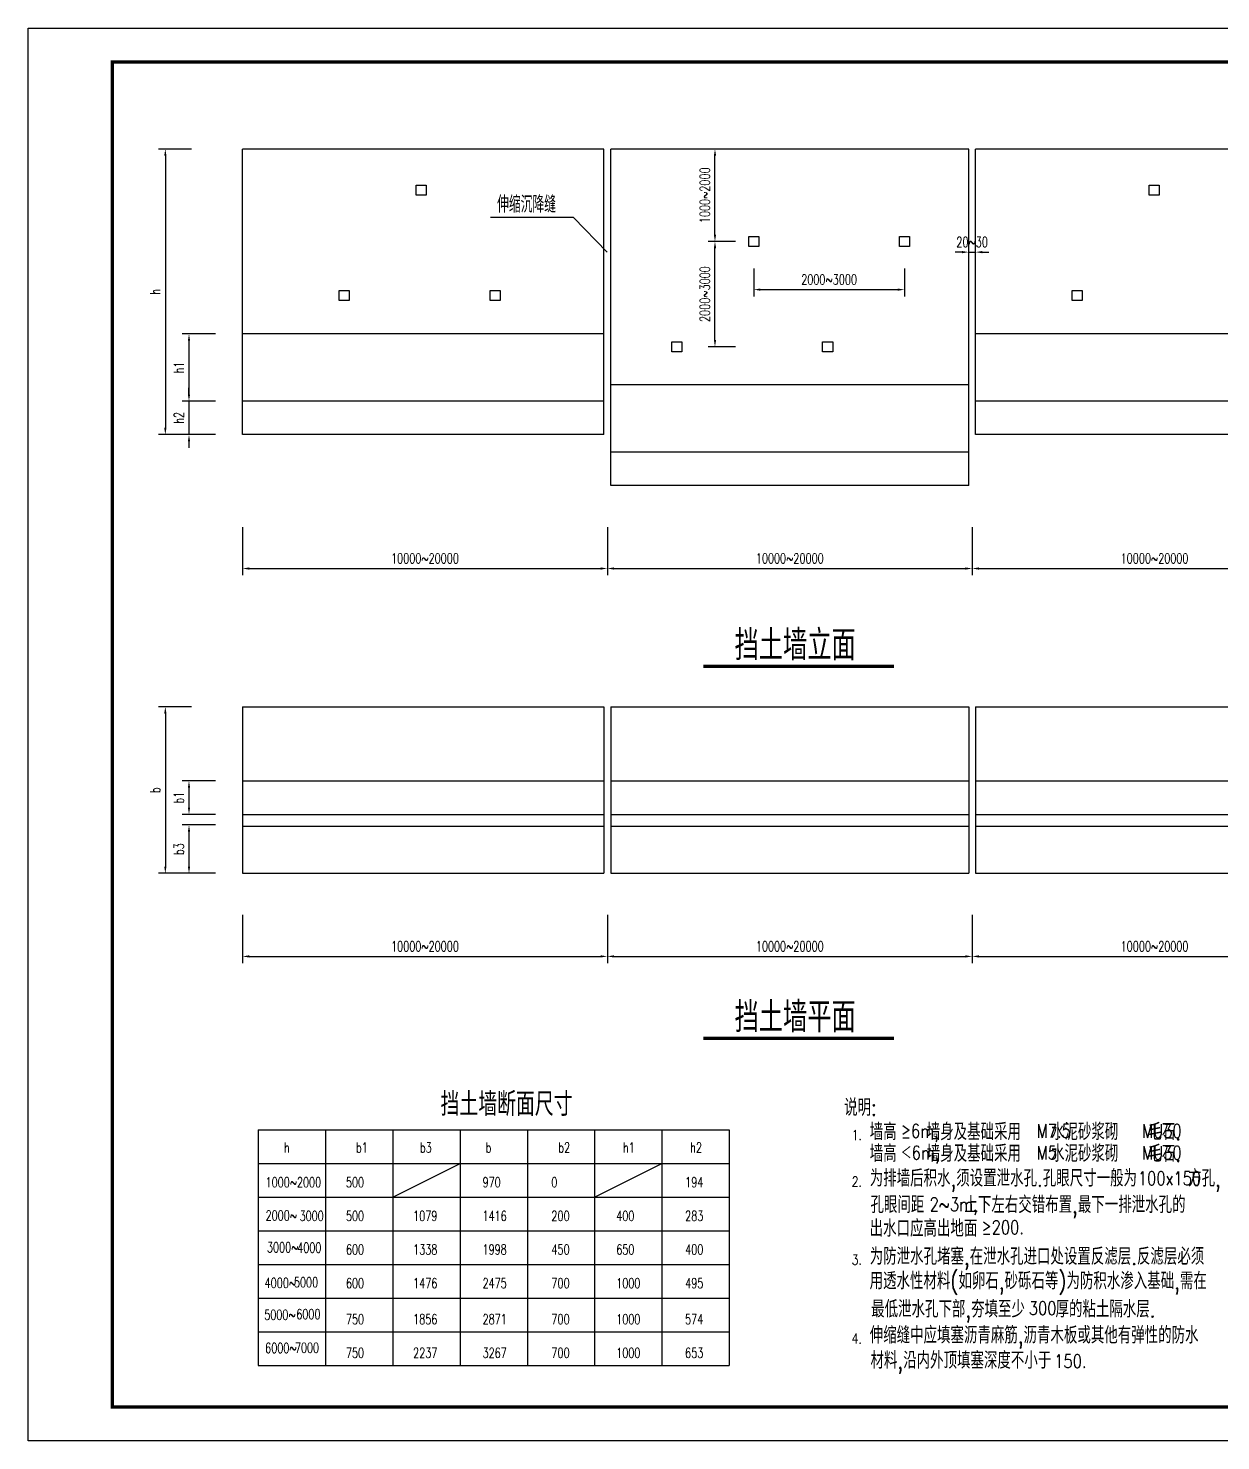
# Model space of a CAD drawing. Extents: x 0 to 180077, y 0 to 85122.
# Drawn here: x 120677 to 156122, y 43122 to 85122 of the extents above; entities that cross this region are included whole.
import ezdxf

# ---------------------------------------------------------------- set-up
doc = ezdxf.new("R2010")
doc.units = 0
doc.header["$LTSCALE"] = 1000
doc.header["$MEASUREMENT"] = 0
for name, color, linetype in [('AXIS', 3, 'Continuous'), ('JG-图名31', 31, 'Continuous'), ('JG-梁实线130', 4, 'Continuous'), ('JG-说明字31', 31, 'Continuous'), ('PUB_TITLE', 4, 'Continuous'), ('TEXT', 3, 'Continuous')]:
    doc.layers.add(name, color=color, linetype=linetype)
doc.styles.add('1', font='si.shx', dxfattribs={"width": 0.7, "bigfont": 'hztxt.shx'})
doc.styles.add('2', font='txt1.shx', dxfattribs={"width": 0.7, "bigfont": 'hztxt.shx'})
doc.styles.add('HZ', font='txt.shx', dxfattribs={"width": 0.7, "bigfont": 'hztxt.shx'})
doc.dimstyles.new('DIMN', dxfattribs={"dimtxt": 300, "dimasz": 200, "dimexe": 200, "dimexo": 0, "dimgap": 150, "dimtad": 1, "dimdec": 0, "dimzin": 0, "dimdsep": 46, "dimtxsty": 'HZ', "dimsah": 1, "dimcen": 0.09, "dimdle": 200, "dimclrt": 7, "dimadec": 0, "dimazin": 0, "dimtfac": 1, "dimtdec": 0, "dimtix": 1, "dimtmove": 2, "dimatfit": 3, "dimfxl": 1, "dimtolj": 1, "dimtzin": 0, "dimarcsym": 0})

# ---------------------------------------------------------------- blocks, each defined once
blk = doc.blocks.new('*U59')
at = {"color": 0, "lineweight": -2}
for p, q in [((127047, 70290), (127047, 68858)), ((137890, 70290), (137890, 68858)), ((127247, 69058), (137690, 69058)), ((127247, 69058), (137690, 69058))]:
    blk.add_line(p, q, dxfattribs=at)
at = {"color": 0}
for points in [[(127047, 69058), (127247, 69024), (127247, 69091)], [(137890, 69058), (137690, 69024), (137690, 69091)]]:
    blk.add_solid(points, dxfattribs=at)
at = {"color": 7, "insert": (132469, 69358), "char_height": 300, "width": 0.000000001, "attachment_point": 5, "style": 'HZ'}
blk.add_mtext('10000~20000', dxfattribs=at)
blk = doc.blocks.new('*U60')
at = {"color": 0, "lineweight": -2}
for p, q in [((137890, 70290), (137890, 68858)), ((148733, 70290), (148733, 68858)), ((138090, 69058), (148533, 69058)), ((138090, 69058), (148533, 69058))]:
    blk.add_line(p, q, dxfattribs=at)
at = {"color": 0}
for points in [[(137890, 69058), (138090, 69024), (138090, 69091)], [(148733, 69058), (148533, 69024), (148533, 69091)]]:
    blk.add_solid(points, dxfattribs=at)
at = {"color": 7, "insert": (143312, 69358), "char_height": 300, "width": 0.000000001, "attachment_point": 5, "style": 'HZ'}
blk.add_mtext('10000~20000', dxfattribs=at)
blk = doc.blocks.new('*U61')
at = {"color": 0, "lineweight": -2}
for p, q in [((148733, 70290), (148733, 68858)), ((159576, 70290), (159576, 68858)), ((148933, 69058), (159376, 69058)), ((148933, 69058), (159376, 69058))]:
    blk.add_line(p, q, dxfattribs=at)
at = {"color": 0}
for points in [[(148733, 69058), (148933, 69024), (148933, 69091)], [(159576, 69058), (159376, 69024), (159376, 69091)]]:
    blk.add_solid(points, dxfattribs=at)
at = {"color": 7, "insert": (154155, 69358), "char_height": 300, "width": 0.000000001, "attachment_point": 5, "style": 'HZ'}
blk.add_mtext('10000~20000', dxfattribs=at)
blk = doc.blocks.new('*U62')
at = {"color": 0, "lineweight": -2}
for p, q in [((126238, 76032), (125255, 76032)), ((125455, 75832), (125455, 74232)), ((125455, 75832), (125455, 74232)), ((126238, 74032), (125255, 74032))]:
    blk.add_line(p, q, dxfattribs=at)
at = {"color": 0}
for points in [[(125455, 76032), (125422, 75832), (125488, 75832)], [(125455, 74032), (125422, 74232), (125488, 74232)]]:
    blk.add_solid(points, dxfattribs=at)
at = {"color": 7, "insert": (125155, 75032), "char_height": 300, "width": 0.000000001, "attachment_point": 5, "rotation": 90, "style": 'HZ'}
blk.add_mtext('h1', dxfattribs=at)
blk = doc.blocks.new('*U63')
at = {"color": 0, "lineweight": -2}
for p, q in [((125455, 74232), (125455, 74432)), ((125455, 74232), (125455, 74432)), ((126238, 74032), (125255, 74032)), ((125455, 74032), (125455, 73042)), ((126238, 73042), (125255, 73042)), ((125455, 72842), (125455, 72642)), ((125455, 72842), (125455, 72642))]:
    blk.add_line(p, q, dxfattribs=at)
at = {"color": 0}
for points in [[(125455, 74032), (125422, 74232), (125488, 74232)], [(125455, 73042), (125422, 72842), (125488, 72842)]]:
    blk.add_solid(points, dxfattribs=at)
at = {"color": 7, "insert": (125155, 73537), "char_height": 300, "width": 0.000000001, "attachment_point": 5, "rotation": 90, "style": 'HZ'}
blk.add_mtext('h2', dxfattribs=at)
blk = doc.blocks.new('*U64')
at = {"color": 0, "lineweight": -2}
for p, q in [((125534, 81529), (124552, 81529)), ((124752, 81329), (124752, 73242)), ((124752, 81329), (124752, 73242)), ((125534, 73042), (124552, 73042))]:
    blk.add_line(p, q, dxfattribs=at)
at = {"color": 0}
for points in [[(124752, 81529), (124718, 81329), (124785, 81329)], [(124752, 73042), (124718, 73242), (124785, 73242)]]:
    blk.add_solid(points, dxfattribs=at)
at = {"color": 7, "insert": (124452, 77285), "char_height": 300, "width": 0.000000001, "attachment_point": 5, "rotation": 90, "style": 'HZ'}
blk.add_mtext('h', dxfattribs=at)
blk = doc.blocks.new('*U66')
at = {"color": 0, "lineweight": -2}
for p, q in [((148633, 77749), (148633, 78666)), ((148833, 77749), (148833, 78666)), ((148433, 78466), (148233, 78466)), ((148433, 78466), (148233, 78466)), ((148633, 78466), (148833, 78466)), ((149033, 78466), (149233, 78466)), ((149033, 78466), (149233, 78466))]:
    blk.add_line(p, q, dxfattribs=at)
at = {"color": 0}
for points in [[(148633, 78466), (148433, 78432), (148433, 78499)], [(148833, 78466), (149033, 78432), (149033, 78499)]]:
    blk.add_solid(points, dxfattribs=at)
at = {"color": 7, "insert": (148733, 78766), "char_height": 300, "width": 0.000000001, "attachment_point": 5, "style": 'HZ'}
blk.add_mtext('20~30', dxfattribs=at)
blk = doc.blocks.new('*U67')
at = {"color": 0, "lineweight": -2}
for p, q in [((142240, 77981), (142240, 77150)), ((146722, 77981), (146722, 77150)), ((142440, 77350), (146522, 77350)), ((142440, 77350), (146522, 77350))]:
    blk.add_line(p, q, dxfattribs=at)
at = {"color": 0}
for points in [[(142240, 77350), (142440, 77317), (142440, 77384)], [(146722, 77350), (146522, 77317), (146522, 77384)]]:
    blk.add_solid(points, dxfattribs=at)
at = {"color": 7, "insert": (144481, 77650), "char_height": 300, "width": 0.000000001, "attachment_point": 5, "style": 'HZ'}
blk.add_mtext('2000~3000', dxfattribs=at)
blk = doc.blocks.new('*U70')
at = {"color": 0, "lineweight": -2}
for p, q in [((141699, 78783), (140889, 78783)), ((141089, 75852), (141089, 78583)), ((141089, 75852), (141089, 78583)), ((141699, 75652), (140889, 75652))]:
    blk.add_line(p, q, dxfattribs=at)
at = {"color": 0}
for points in [[(141089, 78783), (141123, 78583), (141056, 78583)], [(141089, 75652), (141123, 75852), (141056, 75852)]]:
    blk.add_solid(points, dxfattribs=at)
at = {"color": 7, "insert": (140789, 77217), "char_height": 300, "width": 0.000000001, "attachment_point": 5, "rotation": 90, "style": 'HZ'}
blk.add_mtext('2000~3000', dxfattribs=at)
blk = doc.blocks.new('*U71')
at = {"color": 0, "lineweight": -2}
for p, q in [((141699, 81529), (140889, 81529)), ((141089, 78983), (141089, 81329)), ((141089, 78983), (141089, 81329)), ((141699, 78783), (140889, 78783))]:
    blk.add_line(p, q, dxfattribs=at)
at = {"color": 0}
for points in [[(141089, 81529), (141123, 81329), (141056, 81329)], [(141089, 78783), (141123, 78983), (141056, 78983)]]:
    blk.add_solid(points, dxfattribs=at)
at = {"color": 7, "insert": (140789, 80156), "char_height": 300, "width": 0.000000001, "attachment_point": 5, "rotation": 90, "style": 'HZ'}
blk.add_mtext('1000~2000', dxfattribs=at)
blk = doc.blocks.new('*U72')
at = {"color": 0, "lineweight": -2}
for p, q in [((126238, 62745), (125255, 62745)), ((125455, 62545), (125455, 61945)), ((125455, 62545), (125455, 61945)), ((126238, 61745), (125255, 61745))]:
    blk.add_line(p, q, dxfattribs=at)
at = {"color": 0}
for points in [[(125455, 62745), (125422, 62545), (125488, 62545)], [(125455, 61745), (125422, 61945), (125488, 61945)]]:
    blk.add_solid(points, dxfattribs=at)
at = {"color": 7, "insert": (125155, 62245), "char_height": 300, "width": 0.000000001, "attachment_point": 5, "rotation": 90, "style": 'HZ'}
blk.add_mtext('b1', dxfattribs=at)
blk = doc.blocks.new('*U73')
at = {"color": 0, "lineweight": -2}
for p, q in [((126238, 61434), (125255, 61434)), ((125455, 61234), (125455, 60195)), ((125455, 61234), (125455, 60195)), ((126238, 59995), (125255, 59995))]:
    blk.add_line(p, q, dxfattribs=at)
at = {"color": 0}
for points in [[(125455, 61434), (125422, 61234), (125488, 61234)], [(125455, 59995), (125422, 60195), (125488, 60195)]]:
    blk.add_solid(points, dxfattribs=at)
at = {"color": 7, "insert": (125155, 60715), "char_height": 300, "width": 0.000000001, "attachment_point": 5, "rotation": 90, "style": 'HZ'}
blk.add_mtext('b3', dxfattribs=at)
blk = doc.blocks.new('*U74')
at = {"color": 0, "lineweight": -2}
for p, q in [((125534, 64945), (124552, 64945)), ((124752, 64745), (124752, 60195)), ((124752, 64745), (124752, 60195)), ((125534, 59995), (124552, 59995))]:
    blk.add_line(p, q, dxfattribs=at)
at = {"color": 0}
for points in [[(124752, 64945), (124718, 64745), (124785, 64745)], [(124752, 59995), (124718, 60195), (124785, 60195)]]:
    blk.add_solid(points, dxfattribs=at)
at = {"color": 7, "insert": (124452, 62470), "char_height": 300, "width": 0.000000001, "attachment_point": 5, "rotation": 90, "style": 'HZ'}
blk.add_mtext('b', dxfattribs=at)
blk = doc.blocks.new('*U75')
at = {"color": 0, "lineweight": -2}
for p, q in [((127047, 58756), (127047, 57324)), ((137890, 58756), (137890, 57324)), ((127247, 57524), (137690, 57524)), ((127247, 57524), (137690, 57524))]:
    blk.add_line(p, q, dxfattribs=at)
at = {"color": 0}
for points in [[(127047, 57524), (127247, 57491), (127247, 57558)], [(137890, 57524), (137690, 57491), (137690, 57558)]]:
    blk.add_solid(points, dxfattribs=at)
at = {"color": 7, "insert": (132469, 57824), "char_height": 300, "width": 0.000000001, "attachment_point": 5, "style": 'HZ'}
blk.add_mtext('10000~20000', dxfattribs=at)
blk = doc.blocks.new('*U76')
at = {"color": 0, "lineweight": -2}
for p, q in [((137890, 58756), (137890, 57324)), ((148733, 58756), (148733, 57324)), ((138090, 57524), (148533, 57524)), ((138090, 57524), (148533, 57524))]:
    blk.add_line(p, q, dxfattribs=at)
at = {"color": 0}
for points in [[(137890, 57524), (138090, 57491), (138090, 57558)], [(148733, 57524), (148533, 57491), (148533, 57558)]]:
    blk.add_solid(points, dxfattribs=at)
at = {"color": 7, "insert": (143312, 57824), "char_height": 300, "width": 0.000000001, "attachment_point": 5, "style": 'HZ'}
blk.add_mtext('10000~20000', dxfattribs=at)
blk = doc.blocks.new('*U78')
at = {"color": 0, "lineweight": -2}
for p, q in [((148733, 58756), (148733, 57324)), ((159576, 58756), (159576, 57324)), ((148933, 57524), (159376, 57524)), ((148933, 57524), (159376, 57524))]:
    blk.add_line(p, q, dxfattribs=at)
at = {"color": 0}
for points in [[(148733, 57524), (148933, 57491), (148933, 57558)], [(159576, 57524), (159376, 57491), (159376, 57558)]]:
    blk.add_solid(points, dxfattribs=at)
at = {"color": 7, "insert": (154155, 57824), "char_height": 300, "width": 0.000000001, "attachment_point": 5, "style": 'HZ'}
blk.add_mtext('10000~20000', dxfattribs=at)

msp = doc.modelspace()

# ---------------------------------------------------------------- linework, layer by layer
at = {"layer": 'JG-图名31'}
for points in [[(140744.8, 66149.6, 100, 100, 0), (146414.5, 66149.6, 100, 100, 0)], [(140744.8, 55088.4, 100, 100, 0), (146414.5, 55088.4, 100, 100, 0)]]:
    msp.add_lwpolyline(points, format="xyseb", dxfattribs=at)
at = {"layer": 'JG-梁实线130'}
for p, q in [((127047.3, 73042.5), (127047.3, 81528.5)), ((137790.3, 81528.5), (127047.3, 81528.5)), ((137790.3, 73042.5), (137790.3, 81528.5)), ((137990.3, 71528.5), (137990.3, 81528.5)), ((148633.2, 81528.5), (137990.3, 81528.5)), ((148633.2, 71528.5), (148633.2, 81528.5)), ((159576.2, 81528.5), (148833.2, 81528.5)), ((148833.2, 73042.5), (148833.2, 81528.5)), ((136888, 79499.9), (134414, 79499.9)), ((137886.4, 78465.6), (136888, 79499.9)), ((137790.3, 76032.5), (127047.3, 76032.5)), ((159576.2, 76032.5), (148833.2, 76032.5)), ((148633.2, 74518.5), (137990.3, 74518.5)), ((137790.3, 74032.5), (127047.3, 74032.5)), ((159576.2, 74032.5), (148833.2, 74032.5)), ((137790.3, 73042.5), (127047.3, 73042.5)), ((159576.2, 73042.5), (148833.2, 73042.5)), ((148633.2, 72518.5), (137990.3, 72518.5)), ((148633.2, 71528.5), (137990.3, 71528.5)), ((127047.3, 64945.1), (137790.3, 64945.1)), ((127047.3, 64945.1), (127047.3, 59995.1)), ((137790.3, 64945.1), (137790.3, 59995.1)), ((137990.3, 64945.1), (137990.3, 59995.1)), ((137990.3, 64945.1), (148633.2, 64945.1)), ((148633.2, 64945.1), (148633.2, 59995.1)), ((148833.2, 64945.1), (148833.2, 59995.1)), ((148833.2, 64945.1), (159576.2, 64945.1)), ((127047.3, 62745.1), (137790.3, 62745.1)), ((137990.3, 62745.1), (148633.2, 62745.1)), ((148833.2, 62745.1), (159576.2, 62745.1)), ((127047.3, 61745.1), (137790.3, 61745.1)), ((137990.3, 61745.1), (148633.2, 61745.1)), ((148833.2, 61745.1), (159576.2, 61745.1)), ((127047.3, 61395.1), (137790.3, 61395.1)), ((137990.3, 61395.1), (148633.2, 61395.1)), ((148833.2, 61395.1), (159576.2, 61395.1)), ((127047.3, 59995.1), (137790.3, 59995.1)), ((137990.3, 59995.1), (148633.2, 59995.1)), ((148833.2, 59995.1), (159576.2, 59995.1)), ((127512.3, 52362.6), (141512.3, 52362.6)), ((127512.3, 52362.6), (127512.3, 45362.6)), ((129512.3, 52362.6), (129512.3, 45362.6)), ((131512.3, 52362.6), (131512.3, 45362.6)), ((133512.3, 52362.6), (133512.3, 45362.6)), ((135512.3, 52362.6), (135512.3, 45362.6)), ((137512.3, 52362.6), (137512.3, 45362.6)), ((139512.3, 52362.6), (139512.3, 45362.6)), ((141512.3, 52362.6), (141512.3, 45362.6)), ((127512.3, 51362.6), (141512.3, 51362.6)), ((131512.3, 50362.6), (133512.3, 51362.6)), ((137512.3, 50362.6), (139512.3, 51362.6)), ((127512.3, 50362.6), (141512.3, 50362.6)), ((127512.3, 49362.6), (141512.3, 49362.6)), ((127512.3, 48362.6), (141512.3, 48362.6)), ((127512.3, 47362.6), (141512.3, 47362.6)), ((127512.3, 46362.6), (141512.3, 46362.6)), ((127512.3, 45362.6), (141512.3, 45362.6)), ((127512.3, 45362.6), (141512.3, 45362.6))]:
    msp.add_line(p, q, dxfattribs=at)
for points in [[(132204.6, 80157), (132204.6, 80456.5), (132504.2, 80456.5), (132504.2, 80157), (132204.6, 80157)], [(153990.5, 80157), (153990.5, 80456.5), (154290, 80456.5), (154290, 80157), (153990.5, 80157)], [(142090.3, 78633), (142090.3, 78932.6), (142389.9, 78932.6), (142389.9, 78633), (142090.3, 78633)], [(146572.5, 78633), (146572.5, 78932.6), (146872, 78932.6), (146872, 78633), (146572.5, 78633)], [(129920, 77026.1), (129920, 77325.6), (130219.5, 77325.6), (130219.5, 77026.1), (129920, 77026.1)], [(134402.2, 77026.1), (134402.2, 77325.6), (134701.7, 77325.6), (134701.7, 77026.1), (134402.2, 77026.1)], [(151705.9, 77026.1), (151705.9, 77325.6), (152005.4, 77325.6), (152005.4, 77026.1), (151705.9, 77026.1)], [(139805.7, 75502.2), (139805.7, 75801.7), (140105.2, 75801.7), (140105.2, 75502.2), (139805.7, 75502.2)], [(144287.9, 75502.2), (144287.9, 75801.7), (144587.4, 75801.7), (144587.4, 75502.2), (144287.9, 75502.2)]]:
    msp.add_lwpolyline(points, dxfattribs=at)
at = {"layer": 'PUB_TITLE'}
msp.add_lwpolyline([(120677.5, 43122.4), (120677.5, 85122.4), (180077.5, 85122.4), (180077.5, 43122.4)], close=True, dxfattribs=at)
msp.add_lwpolyline([(123177.5, 44122.4, 100, 100, 0), (179077.5, 44122.4, 100, 100, 0), (179077.5, 84122.4, 100, 100, 0), (123177.5, 84122.4, 100, 100, 0)], format="xyseb", close=True, dxfattribs=at)

# ---------------------------------------------------------------- texts
at = {"layer": 'JG-图名31', "style": '2', "width": 0.8}
for s, height, p in [('挡土墙立面', 900, (141672.2, 66331)), ('挡土墙平面', 900, (141672.2, 55269.9)), ('挡土墙断面尺寸', 700, (132934.1, 52782.5)), ('说明:', 500, (144926.9, 52782.5)), ('墙高   墙身及基础采用   水泥砂浆砌   毛石.', 500, (145689.3, 52061.3)), ('≥6m,', 400, (146614.3, 52132.4)), ('M7.5', 400, (150649.9, 52132.4)), ('MU30', 400, (153780.7, 52132.4)), ('1.', 300, (145150.5, 52061.3)), ('墙高   墙身及基础采用   水泥砂浆砌   毛石.', 500, (145689.3, 51414.8)), ('＜6m,', 400, (146614.3, 51485.9)), ('M5', 400, (150649.9, 51485.9)), ('MU30', 400, (153780.7, 51485.9)), ('2.', 300, (145150.5, 50678.9)), ('为排墙后积水,须设置泄水孔.孔眼尺寸一般为     方孔,', 500, (145689.3, 50678.9)), ('100x150', 400, (153659.9, 50725.7)), ('孔眼间距    上下左右交错布置,最下一排泄水孔的', 500, (145711.2, 49891.5)), ('2~3m,', 400, (147468.9, 49950.8)), ('出水口应高出地面    ', 500, (145685.7, 49187.1)), ('≥200.', 400, (149011.3, 49267.5)), ('为防泄水孔堵塞,在泄水孔进口处设置反滤层.反滤层必须', 500, (145689.3, 48354.2)), ('3.', 300, (145150.5, 48354.2)), ('用透水性材料(如卵石,砂砾石等)为防积水渗入基础,需在', 500, (145685.6, 47625.4)), ('最低泄水孔下部,夯填至少   厚的粘土隔水层.', 500, (145731.4, 46787.3)), ('300', 400, (150415.5, 46864.5)), ('4.', 300, (145150.5, 46013.1)), ('伸缩缝中应填塞沥青麻筋,沥青木板或其他有弹性的防水', 500, (145689.3, 46013.1)), ('材料,沿内外顶填塞深度不小于', 500, (145712.2, 45264.1)), ('150.', 400, (151173.4, 45286.5))]:
    msp.add_text(s, height=height, dxfattribs=at).set_placement(p)
at = {"layer": 'JG-说明字31', "style": '1', "width": 0.7}
msp.add_text('伸缩沉降缝', height=500, dxfattribs=at).set_placement((134613.5, 79637.1))
at = {"layer": 'TEXT', "style": 'HZ', "width": 0.7}
for s, p in [('h', (128275.9, 51690.4)), ('b1', (130421.3, 51690.4)), ('b3', (132317.3, 51690.4)), ('b', (134275.6, 51690.4)), ('b2', (136433.5, 51690.4)), ('h1', (138354.4, 51690.4)), ('h2', (140350.2, 51690.4)), ('1000~', (127731.8, 50658.2)), ('2000', (128664.3, 50658.2)), ('500', (130120.7, 50658.2)), ('970', (134180.3, 50658.2)), ('0', (136227.1, 50658.2)), ('194', (140201.4, 50658.2)), ('2000~', (127731.8, 49669.8)), ('3000', (128740.4, 49658.2)), ('500', (130120.7, 49658.2)), ('1079', (132116.4, 49658.2)), ('1416', (134180.3, 49658.2)), ('200', (136227.1, 49658.2)), ('400', (138154.5, 49658.2)), ('283', (140201.4, 49658.2)), ('3000~', (127773, 48722.5)), ('4000', (128671.7, 48713.1)), ('600', (130120.7, 48658.2)), ('1338', (132116.4, 48658.2)), ('1998', (134180.3, 48658.2)), ('450', (136227.1, 48658.2)), ('650', (138154.5, 48658.2)), ('400', (140201.4, 48658.2)), ('4000~', (127704.3, 47665.5)), ('5000', (128575.5, 47685.6)), ('600', (130120.7, 47658.2)), ('1476', (132116.4, 47658.2)), ('2475', (134180.3, 47658.2)), ('700', (136227.1, 47658.2)), ('1000', (138154.5, 47658.2)), ('495', (140201.4, 47658.2)), ('5000~', (127690.6, 46718.3)), ('6000', (128644.2, 46737)), ('750', (130120.7, 46586)), ('1856', (132116.4, 46586)), ('2871', (134180.3, 46586)), ('700', (136227.1, 46586)), ('1000', (138154.5, 46586)), ('574', (140201.4, 46586)), ('6000~', (127718.1, 45729.9)), ('7000', (128603, 45737)), ('750', (130120.7, 45586)), ('2237', (132116.4, 45586)), ('3267', (134180.3, 45586)), ('700', (136227.1, 45586)), ('1000', (138154.5, 45586)), ('653', (140201.4, 45586))]:
    msp.add_text(s, height=300, dxfattribs=at).set_placement(p)

# ---------------------------------------------------------------- dimensions: what is measured, and where the dimension line sits
at = {"layer": 'AXIS'}
for base, p1, p2, text, picture, middle in [((124751.7, 73042.5), (125534.2, 81528.5), (125534.2, 73042.5), 'h', '*U64', (124451.7, 77285.5)), ((141089.5, 81528.5), (141698.7, 78782.8), (141698.7, 81528.5), '1000~2000', '*U71', (140789.5, 80155.7)), ((141089.5, 78782.8), (141698.7, 75652), (141698.7, 78782.8), '2000~3000', '*U70', (140789.5, 77217.4)), ((125455.2, 74032.5), (126237.6, 76032.5), (126237.6, 74032.5), 'h1', '*U62', (125155.2, 75032.5)), ((125455.2, 73042.5), (126237.6, 74032.5), (126237.6, 73042.5), 'h2', '*U63', (125155.2, 73537.5)), ((124751.7, 59995.1), (125534.2, 64945.1), (125534.2, 59995.1), 'b', '*U74', (124451.7, 62470.1)), ((125455.2, 61745.1), (126237.6, 62745.1), (126237.6, 61745.1), 'b1', '*U72', (125155.2, 62245.1)), ((125455.2, 59995.1), (126237.6, 61434.2), (126237.6, 59995.1), 'b3', '*U73', (125155.2, 60714.6))]:
    dim = msp.add_linear_dim(base=base, p1=p1, p2=p2, angle=90, text=text, dimstyle='DIMN', dxfattribs=at)
    dim.commit()
    dim.dimension.update_dxf_attribs({"geometry": picture, "text_midpoint": middle})
for base, p1, p2, text, picture, middle in [((148833.2, 78465.6), (148633.2, 77749), (148833.2, 77749), '20~30', '*U66', (148733.2, 78765.6)), ((146722.3, 77350.3), (142240.1, 77980.8), (146722.3, 77980.8), '2000~3000', '*U67', (144481.2, 77650.3)), ((137890.3, 69057.8), (127047.3, 70289.7), (137890.3, 70289.7), '10000~20000', '*U59', (132468.8, 69357.8)), ((148733.2, 69057.8), (137890.3, 70289.7), (148733.2, 70289.7), '10000~20000', '*U60', (143311.7, 69357.8)), ((159576.2, 69057.8), (148733.2, 70289.7), (159576.2, 70289.7), '10000~20000', '*U61', (154154.7, 69357.8)), ((137890.3, 57524.4), (127047.3, 58756.3), (137890.3, 58756.3), '10000~20000', '*U75', (132468.8, 57824.4)), ((148733.2, 57524.4), (137890.3, 58756.3), (148733.2, 58756.3), '10000~20000', '*U76', (143311.7, 57824.4)), ((159576.2, 57524.4), (148733.2, 58756.3), (159576.2, 58756.3), '10000~20000', '*U78', (154154.7, 57824.4))]:
    dim = msp.add_linear_dim(base=base, p1=p1, p2=p2, text=text, dimstyle='DIMN', dxfattribs=at)
    dim.commit()
    dim.dimension.update_dxf_attribs({"geometry": picture, "text_midpoint": middle})

doc.saveas('drawing.dxf')
